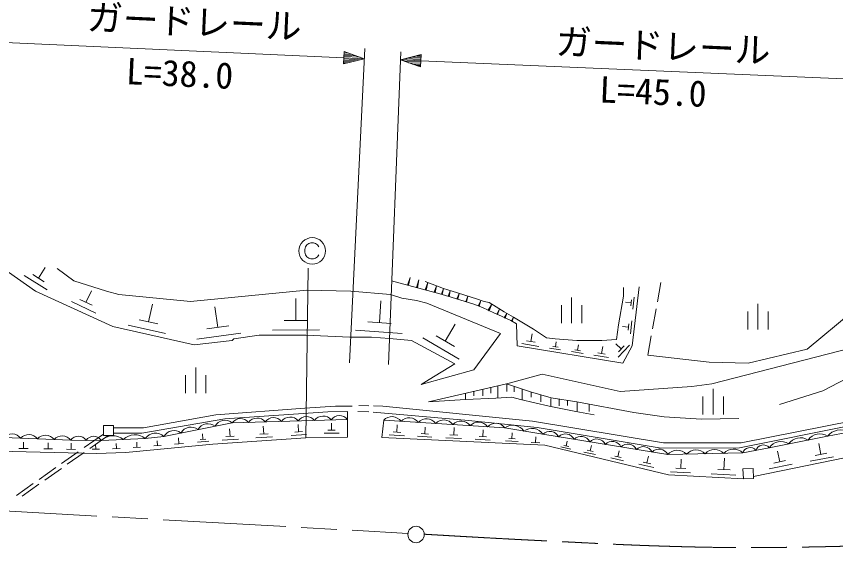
# Model space of a CAD drawing. Units: millimetres, scale not verified. Extents: x 40000 to 680000, y 20000 to 380000.
# Drawn here: x 227084 to 307190, y 266962 to 318876 of the extents above; entities that cross this region are included whole.
import ezdxf
from ezdxf.enums import TextEntityAlignment as Align

# ---------------------------------------------------------------- set-up
doc = ezdxf.new("R2010")
doc.units = ezdxf.units.MM
doc.header["$LTSCALE"] = 1000
doc.linetypes.add('CHAIN', pattern=[18.5, 12, -1.5, 3.5, -1.5])
for name, color, linetype, lineweight in [('M-BGD', 7, 'Continuous', 13), ('M-BMK', 2, 'CHAIN', 13), ('M-BMK-SRVR', 3, 'Continuous', 13), ('M-STR-HTXT', 7, 'Continuous', 13), ('M-STR-STRC', 7, 'Continuous', 13)]:
    doc.layers.add(name, color=color, linetype=linetype, lineweight=lineweight)
doc.styles.add('ＭＳ ゴシック', font='')
doc.styles.get('ＭＳ ゴシック').set_extended_font_data('MS Gothic')

msp = doc.modelspace()

# ---------------------------------------------------------------- linework, layer by layer
at = {"layer": 'M-BGD'}
for p, q in [((225409, 294485), (228965, 292030)), ((229244, 293301), (229904, 294352)), ((231082, 294231), (232690, 293046)), ((230086, 292143), (227836, 293559)), ((229806, 292947), (228681, 293655)), ((265334, 292625), (265582, 293360)), ((265382, 292612), (265582, 293360)), ((265430, 292599), (265582, 293360)), ((232690, 293046), (235908, 292030)), ((263763, 293046), (268504, 291776)), ((265430, 292599), (265334, 292625)), ((266203, 292392), (266451, 293126)), ((266300, 292366), (266203, 292392)), ((266251, 292379), (266451, 293126)), ((266300, 292366), (266451, 293126)), ((267065, 292961), (268843, 292284)), ((267072, 292159), (267313, 292866)), ((267121, 292146), (267313, 292866)), ((267169, 292133), (267313, 292866)), ((267942, 291926), (268159, 292544)), ((267990, 291913), (268159, 292544)), ((268038, 291901), (268159, 292544)), ((287300, 286696), (287978, 292453)), ((290094, 292876), (289758, 290994)), ((228965, 292030), (236500, 288558)), ((233887, 290926), (234421, 292046)), ((235908, 292030), (237093, 291691)), ((237093, 291691), (244120, 291014)), ((244120, 291014), (255466, 292114)), ((255466, 292114), (259784, 292030)), ((259784, 292030), (263678, 291691)), ((263678, 291691), (264779, 291352)), ((267169, 292133), (267072, 292159)), ((268038, 291901), (267942, 291926)), ((268504, 291776), (269605, 291437)), ((268638, 291733), (268837, 292285)), ((268734, 291707), (268638, 291733)), ((268686, 291720), (268837, 292285)), ((268734, 291707), (268837, 292285)), ((268843, 292284), (269690, 292030)), ((269295, 291532), (269513, 292070)), ((269343, 291518), (269513, 292070)), ((269391, 291503), (269513, 292070)), ((269690, 292030), (272060, 291268)), ((270155, 291268), (270370, 291796)), ((270203, 291253), (270370, 291796)), ((270251, 291238), (270370, 291796)), ((286454, 292368), (286454, 291522)), ((234857, 289873), (232458, 291020)), ((234487, 290639), (233287, 291213)), ((254424, 289158), (254407, 291297)), ((262582, 288957), (262727, 291091)), ((264779, 291352), (266218, 291098)), ((266218, 291098), (267234, 290844)), ((267234, 290844), (274431, 287881)), ((269391, 291503), (269295, 291532)), ((269605, 291437), (271806, 290760)), ((270251, 291238), (270155, 291268)), ((271016, 291003), (271228, 291523)), ((271111, 290974), (271016, 291003)), ((271063, 290988), (271228, 291523)), ((271111, 290974), (271228, 291523)), ((272060, 291268), (272822, 291014)), ((272230, 290590), (272495, 291118)), ((272276, 290572), (272495, 291118)), ((272323, 290553), (272495, 291118)), ((272822, 291014), (273330, 290929)), ((273330, 290929), (274008, 290506)), ((281377, 288905), (281377, 291405)), ((286454, 291522), (285946, 288728)), ((287200, 290883), (286656, 290936)), ((287229, 291174), (287171, 290592)), ((287491, 291443), (287376, 290277)), ((240010, 289031), (240388, 290739)), ((246768, 288486), (246485, 290493)), ((271806, 290760), (272653, 290421)), ((272323, 290553), (272230, 290590)), ((272653, 290421), (273754, 289913)), ((273231, 290158), (273561, 290764)), ((273322, 290117), (273231, 290158)), ((273276, 290138), (273561, 290764)), ((273322, 290117), (273561, 290764)), ((274008, 290506), (274770, 289998)), ((274050, 289786), (274331, 290284)), ((274096, 289765), (274331, 290284)), ((274141, 289745), (274331, 290284)), ((274770, 289998), (275701, 289490)), ((280377, 288905), (280377, 290655)), ((282377, 288905), (282377, 290655)), ((289635, 290305), (289284, 288336)), ((298594, 288270), (298594, 290020)), ((299594, 288270), (299594, 290770)), ((300594, 288270), (300594, 290020)), ((304403, 286357), (308806, 289998)), ((240924, 288828), (239095, 289235)), ((273754, 289913), (274516, 289574)), ((274141, 289745), (274050, 289786)), ((274516, 289574), (275447, 289151)), ((274792, 289431), (275038, 289851)), ((274883, 289389), (274792, 289431)), ((274838, 289410), (275038, 289851)), ((274883, 289389), (275038, 289851)), ((275488, 289123), (275708, 289486)), ((275534, 289102), (275708, 289486)), ((275579, 289081), (275708, 289486)), ((275701, 289490), (277648, 288304)), ((236500, 288558), (244459, 286780)), ((241676, 287893), (238018, 288707)), ((247844, 288636), (245693, 288335)), ((255570, 289166), (253278, 289150)), ((263725, 288878), (261439, 289035)), ((269021, 287144), (269998, 288813)), ((275447, 289151), (275998, 288840)), ((275579, 289081), (275488, 289123)), ((275998, 288840), (276040, 286696)), ((285776, 287288), (285946, 288728)), ((286949, 288516), (286364, 288573)), ((286980, 288829), (286918, 288203)), ((287261, 289117), (287137, 287865)), ((249040, 287927), (244738, 287324)), ((248354, 287373), (250809, 287712)), ((250809, 287712), (255381, 287712)), ((256722, 288258), (252138, 288225)), ((255381, 287712), (259699, 287542)), ((264806, 287885), (260233, 288199)), ((269915, 286619), (268127, 287668)), ((274431, 287881), (271806, 284325)), ((277388, 287093), (277512, 287867)), ((277648, 288304), (278918, 287458)), ((289160, 287647), (288824, 285764)), ((244459, 286780), (248184, 287204)), ((248184, 287204), (248354, 287373)), ((259699, 287542), (261816, 287542)), ((261816, 287542), (263561, 287383)), ((265710, 287204), (263561, 287383)), ((269944, 284918), (265710, 287204)), ((270389, 285380), (266814, 287477)), ((278164, 286628), (276506, 286895)), ((277802, 287026), (276973, 287160)), ((278918, 287458), (279765, 287373)), ((279765, 287373), (281882, 287204)), ((279792, 286584), (279872, 287081)), ((281882, 287204), (284337, 287204)), ((284337, 287204), (285776, 287288)), ((286236, 286376), (285684, 286891)), ((276040, 286696), (286369, 285002)), ((280291, 286286), (279226, 286457)), ((280059, 286542), (279526, 286627)), ((282495, 285931), (281362, 286113)), ((282248, 286203), (281682, 286294)), ((281965, 286249), (282049, 286777)), ((284667, 285879), (283943, 285995)), ((284305, 285937), (284413, 286612)), ((287025, 286747), (285921, 285563)), ((286512, 286672), (285960, 286080)), ((286369, 285002), (287300, 286696)), ((295090, 282970), (308636, 286442)), ((298646, 285002), (304403, 286357)), ((284982, 285531), (283535, 285764)), ((288824, 285764), (294836, 285087)), ((244621, 282059), (244621, 284559)), ((267435, 283376), (269944, 284918)), ((294836, 285087), (298646, 285002)), ((305927, 282293), (310330, 284579)), ((243621, 282059), (243621, 283809)), ((245621, 282059), (245621, 283809)), ((271806, 284325), (266653, 282900)), ((275278, 283037), (278495, 283902)), ((278495, 283902), (286115, 282208)), ((266653, 282900), (267435, 283376)), ((275024, 282970), (267389, 281222)), ((275024, 282970), (275278, 283037)), ((277362, 282196), (275024, 282970)), ((275031, 282908), (275031, 282219)), ((293142, 282716), (295090, 282970)), ((271012, 282052), (271012, 281426)), ((271809, 282234), (271809, 281784)), ((272696, 282437), (272696, 281787)), ((273477, 282616), (273477, 282070)), ((274155, 282771), (274155, 281579)), ((275771, 282723), (275771, 282199)), ((276549, 282465), (276549, 281416)), ((279369, 281596), (277362, 282196)), ((277436, 282174), (277436, 281652)), ((286115, 282208), (293142, 282716)), ((295216, 279969), (295216, 282469)), ((301694, 280938), (305927, 282293)), ((267389, 281222), (270995, 281426)), ((270995, 281426), (273979, 281567)), ((273979, 281567), (275523, 281676)), ((275523, 281676), (276378, 281446)), ((276378, 281446), (279172, 280769)), ((278378, 281892), (278378, 281194)), ((279348, 281550), (279348, 280742)), ((281882, 281192), (279369, 281596)), ((280162, 281469), (280162, 280806)), ((280973, 281338), (280973, 280866)), ((281882, 281192), (287470, 280176)), ((281905, 281188), (281905, 280241)), ((294216, 279969), (294216, 281719)), ((296216, 279969), (296216, 281719)), ((246576, 279922), (255296, 280600)), ((255296, 280600), (258298, 280771)), ((258298, 280771), (259924, 280792)), ((260570, 280854), (261549, 280819)), ((262006, 280802), (262916, 280769)), ((262916, 280769), (277564, 279330)), ((279172, 280769), (281797, 280261)), ((283095, 280972), (283095, 280259)), ((239525, 278669), (246576, 279922)), ((257529, 280236), (247463, 279539)), ((259471, 280269), (257529, 280236)), ((259471, 280269), (259463, 277770)), ((261538, 280216), (260467, 280276)), ((271298, 279396), (261974, 280194)), ((281797, 280261), (283575, 279922)), ((287470, 280176), (290433, 279753)), ((290433, 279753), (294074, 279499)), ((294074, 279499), (297714, 279584)), ((247463, 279539), (239349, 278143)), ((251284, 278069), (251230, 278836)), ((254673, 278274), (254624, 278977)), ((257911, 278438), (257901, 279111)), ((263001, 279414), (262832, 277721)), ((264293, 278245), (264332, 278948)), ((278015, 278707), (271298, 279396)), ((277564, 279330), (290348, 277213)), ((309935, 279163), (297784, 276724)), ((297968, 277213), (309932, 279559)), ((235592, 278060), (233711, 276735)), ((236582, 278683), (239525, 278669)), ((239349, 278143), (236582, 278158)), ((245331, 277545), (245285, 278070)), ((247973, 277831), (247922, 278572)), ((251694, 278097), (250873, 278041)), ((255446, 278025), (253941, 277921)), ((255049, 278300), (254296, 278248)), ((258636, 278159), (257193, 278139)), ((258271, 278443), (257550, 278433)), ((265029, 277900), (263522, 277987)), ((264669, 278223), (263916, 278266)), ((267375, 278063), (266672, 278104)), ((267023, 278083), (267061, 278740)), ((270244, 277941), (269473, 277985)), ((269858, 277963), (269899, 278684)), ((272690, 277801), (272729, 278487)), ((275541, 277598), (275573, 278170)), ((290121, 276673), (278015, 278707)), ((227772, 276655), (227783, 277267)), ((230191, 276613), (230201, 277195)), ((236049, 277915), (234272, 276663)), ((238874, 276774), (238855, 277256)), ((240888, 276924), (240845, 277405)), ((242982, 277110), (242929, 277697)), ((245914, 277369), (244789, 277270)), ((245613, 277570), (245050, 277520)), ((255380, 277688), (246295, 277075)), ((248788, 277568), (247201, 277459)), ((248370, 277858), (247576, 277804)), ((252128, 277797), (250485, 277684)), ((259463, 277770), (255380, 277688)), ((262832, 277721), (278749, 276959)), ((267711, 277761), (266304, 277842)), ((270612, 277610), (269069, 277699)), ((273407, 277465), (271938, 277550)), ((273057, 277780), (272322, 277822)), ((276139, 277318), (274914, 277388)), ((275847, 277580), (275234, 277616)), ((278267, 277195), (277417, 277244)), ((277842, 277220), (277874, 277787)), ((280856, 276888), (280957, 277350)), ((290348, 277213), (297968, 277213)), ((234876, 276157), (223476, 276444)), ((228231, 276647), (227314, 276663)), ((230628, 276605), (229754, 276620)), ((232871, 276565), (231997, 276581)), ((232434, 276573), (232444, 277156)), ((235203, 276579), (234478, 276571)), ((234841, 276575), (234835, 277058)), ((237220, 276656), (236496, 276629)), ((236858, 276642), (236839, 277125)), ((246295, 277075), (237777, 276267)), ((239235, 276788), (238512, 276761)), ((241249, 276956), (240528, 276892)), ((243422, 277149), (242542, 277071)), ((278749, 276959), (290856, 274080)), ((281307, 276581), (280317, 276798)), ((281103, 276833), (280608, 276942)), ((283480, 276345), (282911, 276470)), ((283195, 276407), (283311, 276938)), ((285896, 275837), (286022, 276414)), ((297784, 276724), (290121, 276673)), ((301725, 275340), (301500, 276390)), ((305753, 276075), (305560, 277131)), ((233139, 276332), (231504, 275180)), ((233700, 276259), (232065, 275107)), ((237777, 276267), (234876, 276157)), ((283714, 276055), (282576, 276304)), ((286460, 275454), (285223, 275725)), ((286205, 275769), (285587, 275905)), ((288746, 275234), (288894, 275913)), ((292046, 274703), (292092, 275620)), ((296266, 274577), (296322, 275701)), ((299148, 273927), (308213, 275774)), ((306968, 275828), (304703, 275415)), ((306320, 276178), (305187, 275971)), ((230932, 274777), (229297, 273625)), ((289409, 274784), (287955, 275103)), ((289109, 275155), (288382, 275314)), ((302947, 275129), (300695, 274649)), ((302288, 275460), (301162, 275220)), ((231493, 274704), (229858, 273552)), ((290856, 274080), (298172, 273674)), ((293010, 274259), (291043, 274359)), ((292538, 274678), (291555, 274728)), ((297446, 274034), (295037, 274156)), ((296868, 274547), (295664, 274608)), ((228725, 273222), (227090, 272070)), ((229285, 273149), (227651, 271997))]:
    msp.add_line(p, q, dxfattribs=at)
for points in [[(259470, 279490), (248180, 279155), (241513, 277831), (239692, 277639), (235392, 277435), (232406, 277452), (225861, 277713)], [(310520, 278644), (306408, 277840), (300696, 276722), (298106, 276208), (290772, 276055), (278576, 278040), (274843, 278664), (263001, 279414)]]:
    msp.add_lwpolyline(points, dxfattribs=at)
for points in [[(236582, 278901), (235592, 278901), (235592, 277912), (236582, 277912)], [(298172, 273674), (299161, 273720), (299116, 274709), (298127, 274663)]]:
    msp.add_lwpolyline(points, close=True, dxfattribs=at)
for centre, radius, start, end in [((249004, 278566), 1014, 38.95658, 144.438), ((250617, 278613), 1014, 38.95658, 144.438), ((252230, 278661), 1014, 38.95658, 144.438), ((253843, 278709), 1014, 38.95658, 144.438), ((255456, 278757), 1014, 38.95658, 144.438), ((257069, 278805), 1014, 38.95658, 144.438), ((258682, 278852), 1014, 38.95658, 144.438), ((263803, 278664), 1098, 35.84859, 136.90482), ((265495, 278557), 1098, 35.84859, 136.90482), ((245817, 277970), 1102, 50.80558, 151.65915), ((247483, 278301), 1102, 50.80558, 151.65915), ((267186, 278450), 1098, 35.84859, 136.90482), ((268878, 278343), 1098, 35.84859, 136.90482), ((270570, 278236), 1098, 35.84859, 136.90482), ((272262, 278129), 1098, 35.84859, 136.90482), ((273953, 278021), 1098, 35.84859, 136.90482), ((275625, 277602), 1319, 34.67375, 126.34069), ((226654, 277043), 1038, 35.6447, 139.7949), ((228290, 276977), 1038, 35.6447, 139.7949), ((238676, 276341), 1648, 51.93727, 133.49469), ((240692, 276891), 1248, 48.854, 143.22746), ((242483, 277308), 1102, 50.80558, 151.65915), ((244150, 277639), 1102, 50.80558, 151.65915), ((277491, 277290), 1319, 34.67375, 126.34069), ((279251, 277378), 946, 25.98864, 135.51978), ((280775, 277130), 946, 25.98864, 135.51978), ((305643, 276696), 1376, 56.25241, 145.89485), ((307660, 276891), 1572, 59.25862, 142.85799), ((229926, 276912), 1038, 35.6447, 139.7949), ((231562, 276847), 1038, 35.6447, 139.7949), ((233149, 276951), 897, 33.30442, 146.03027), ((234643, 276942), 897, 33.30442, 146.03027), ((236526, 276239), 1648, 51.93727, 133.49469), ((282300, 276882), 946, 25.98864, 135.51978), ((283824, 276633), 946, 25.98864, 135.51978), ((285349, 276385), 946, 25.98864, 135.51978), ((301836, 275950), 1376, 56.25241, 145.89485), ((303739, 276323), 1376, 56.25241, 145.89485), ((286873, 276137), 946, 25.98864, 135.51978), ((288397, 275889), 946, 25.98864, 135.51978), ((289922, 275641), 946, 25.98864, 135.51978), ((291706, 275223), 1251, 44.05895, 138.33101), ((293540, 275262), 1251, 44.05895, 138.33101), ((295373, 275300), 1251, 44.05895, 138.33101), ((297207, 275338), 1251, 44.05895, 138.33101), ((298821, 275998), 745, 38.80639, 163.6399), ((300116, 276255), 745, 38.80639, 163.6399)]:
    msp.add_arc(centre, radius, start, end, dxfattribs=at)
at = {"layer": 'M-BMK'}
msp.add_line((167551, 273791), (265368, 268352), dxfattribs=at)
msp.add_open_spline([(266961, 268269), (273053, 267917), (274602, 267825), (279502, 267587), (284054, 267366), (286602, 267211), (291158, 267081), (294251, 266993), (295984, 266962), (299079, 266969), (302588, 266977), (304554, 267012), (308063, 267097), (311127, 267171), (312845, 267180), (315905, 267351), (319354, 267544), (321285, 267683), (324724, 267996), (327117, 268214), (328457, 268345), (330842, 268638), (334074, 269036), (335880, 269294), (339104, 269758), (341579, 270115), (342967, 270308), (345433, 270726), (347096, 271008), (348023, 271190), (349677, 271517), (351778, 271932), (352952, 272182), (355043, 272644), (358771, 273467), (359969, 273802), (364535, 274978)], degree=3, knots=[0, 0, 0, 0, 1, 1, 1, 2, 2, 2, 3, 3, 3, 4, 4, 4, 5, 5, 5, 6, 6, 6, 7, 7, 7, 8, 8, 8, 9, 9, 9, 10, 10, 10, 11, 11, 11, 12, 12, 12, 12], dxfattribs=at)
at = {"layer": 'M-BMK-SRVR'}
msp.add_circle((266161, 268244), 800, dxfattribs=at)
at = {"layer": 'M-STR-HTXT'}
for p, q in [((225981, 316331), (259105, 314832)), ((259665, 285011), (261152, 315753)), ((259132, 315432), (259078, 314233)), ((261103, 314742), (259105, 314832)), ((259110, 314952), (260709, 314880)), ((260314, 315018), (259116, 315072)), ((259121, 315192), (259920, 315156)), ((259526, 315294), (259127, 315312)), ((261103, 314742), (259132, 315432)), ((263461, 284843), (264664, 315418)), ((264633, 314627), (266657, 315140)), ((265443, 314832), (266642, 314780)), ((266647, 314900), (265848, 314935)), ((266252, 315037), (266652, 315020)), ((266606, 313941), (266657, 315140)), ((261103, 314742), (259078, 314233)), ((259483, 314335), (259083, 314353)), ((259089, 314473), (259888, 314437)), ((260293, 314538), (259094, 314593)), ((259099, 314713), (260698, 314640)), ((264633, 314627), (266606, 313941)), ((264633, 314627), (266631, 314541)), ((266626, 314421), (265028, 314490)), ((266636, 314660), (265038, 314729)), ((265422, 314352), (266621, 314301)), ((266616, 314181), (265817, 314215)), ((266211, 314078), (266611, 314061)), ((266631, 314541), (308013, 312758))]:
    msp.add_line(p, q, dxfattribs=at)
at = {"layer": 'M-STR-STRC'}
for p, q in [((255493, 296540), (255363, 296345)), ((255688, 296670), (255493, 296540)), ((255883, 296735), (255688, 296670)), ((256143, 296735), (255883, 296735)), ((256338, 296670), (256143, 296735)), ((256533, 296540), (256338, 296670)), ((256663, 296345), (256533, 296540)), ((255363, 296345), (255298, 296085)), ((255298, 296085), (255298, 295825)), ((255298, 295825), (255363, 295565)), ((255363, 295565), (255493, 295370)), ((255493, 295370), (255688, 295240)), ((255688, 295240), (255883, 295175)), ((255883, 295175), (256143, 295175)), ((256143, 295175), (256338, 295240)), ((256338, 295240), (256533, 295370)), ((256533, 295370), (256663, 295565)), ((255629, 294261), (255380, 277688))]:
    msp.add_line(p, q, dxfattribs=at)
msp.add_circle((256013, 295955), 1300, dxfattribs=at)

# ---------------------------------------------------------------- texts
at = {"layer": 'M-STR-HTXT', "style": 'ＭＳ ゴシック'}
for s, rotation, p in [('ガードレール', 357.41, (233901, 316780)), ('ガードレール', 357.533, (279754, 314393)), ('L=38.0', 357.41, (237729, 311490)), ('L=45.0', 357.533, (284017, 309708))]:
    msp.add_text(s, height=2566, rotation=rotation, dxfattribs=at).set_placement(p, align=Align.BOTTOM_LEFT)

doc.saveas('drawing.dxf')
